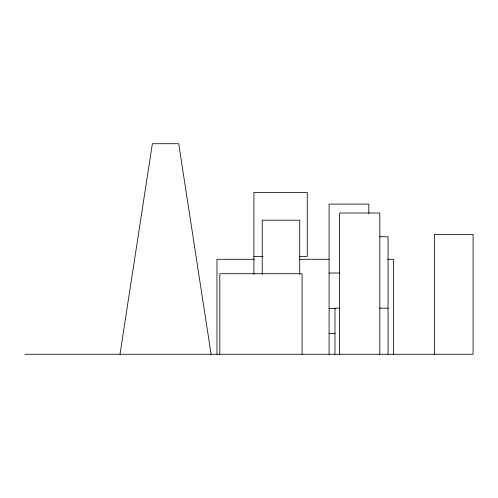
<?xml version="1.0" encoding="UTF-8"?>
<svg xmlns="http://www.w3.org/2000/svg" width="498" height="498" viewBox="0 0 498 498"><rect width="100%" height="100%" fill="white"/><g stroke="black" fill="none" stroke-linecap="round" stroke-linejoin="round"><path stroke-width="0.75" d="M119.999 354.277L152.369 143.723L178.726 143.723L211.096 354.277M379.513 236.743L388.054 236.743L388.054 354.277M253.918 256.451L263.025 256.451M299.522 256.451L307.254 256.451L307.254 192.471L253.918 192.471L253.918 274.336M254.441 259.296L216.966 259.296L216.966 354.277M299.23 259.296L329.06 259.296M387.444 259.296L393.563 259.296L393.563 354.277M329.085 273.041L339.829 273.041M339.58 308.169L334.961 308.169L334.961 354.277M379.513 308.169L388.054 308.169M329.085 308.611L335.222 308.611M329.085 333.436L335.222 333.436M24.9 354.277L473.1 354.277L473.1 234.402L434.399 234.402L434.399 354.277M379.843 354.277L379.843 213.007L339.63 213.007L339.63 354.277M368.813 213.399L368.813 204.105L329.085 204.105L329.085 354.277M302.087 354.277L302.087 273.701L219.805 273.701L219.805 354.277M299.721 274.535L299.721 220.216L262.234 220.216L262.234 274.535"/></g></svg>
